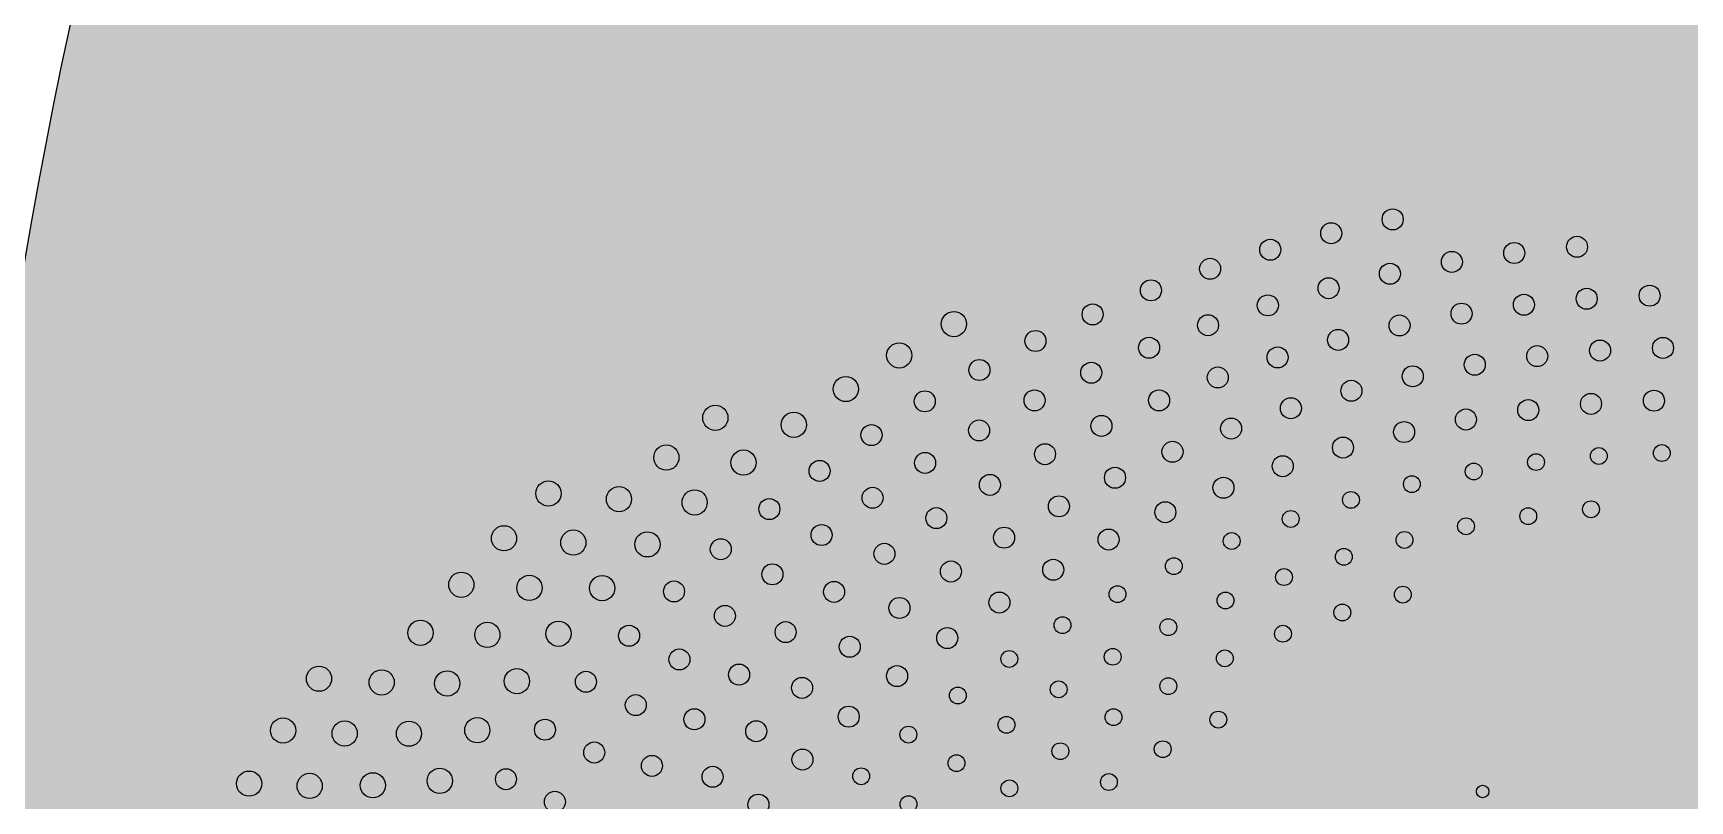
# Model space of a CAD drawing. Header units: metres. Extents: x 6 to 601, y -20 to 118.
# Drawn here: x 60.41 to 61.986, y 93.907 to 94.638 of the extents above; entities that cross this region are included whole.
import ezdxf

# ---------------------------------------------------------------- set-up
doc = ezdxf.new("R2010")
doc.units = ezdxf.units.M
doc.header["$MEASUREMENT"] = 0

# ---------------------------------------------------------------- blocks, each defined once
blk = doc.blocks.new('*U1152')
blk.add_circle((0, 0), 0.01)
blk = doc.blocks.new('*U1153')
at = {"color": 0, "linetype": 'ByBlock', "lineweight": -2, "transparency": 16777216}
for p, rotation in [((66.9041, 84.3002), 187.1433231901785), ((66.9638, 84.3061), 184.2880355079397), ((67.0237, 84.3091), 181.4327478257012), ((66.786, 84.2793), 192.8538985546557), ((66.8448, 84.2912), 189.9986108724171), ((66.7278, 84.2645), 195.7091862368945), ((66.6705, 84.2468), 198.5644739191331), ((66.6141, 84.2263), 201.4197616013719), ((66.5588, 84.203), 204.2750492836106), ((66.5048, 84.177), 207.1303369658492), ((66.4521, 84.1483), 209.9856246480878), ((66.4009, 84.1171), 212.8409123303265), ((66.3513, 84.0833), 215.6962000125654), ((66.3035, 84.0471), 218.5514876948041), ((66.2575, 84.0085), 221.4067753770429), ((66.2135, 83.9677), 224.2620630592818), ((66.1716, 83.9248), 227.1173507415207)]:
    blk.add_blockref('*U1152', p, dxfattribs=dict(at, rotation=rotation))
blk = doc.blocks.new('*U1148')
blk.add_circle((0, 0), 0.008)
blk = doc.blocks.new('*U1149')
at = {"color": 0, "linetype": 'ByBlock', "lineweight": -2, "transparency": 16777216}
for p, rotation in [((66.9115, 84.2507), 187.0821795791529), ((66.9712, 84.2565), 184.1031785231899), ((67.0312, 84.2593), 181.1241774672269), ((66.8522, 84.2417), 190.0611806351158), ((66.7934, 84.2297), 193.0401816910787), ((66.7354, 84.2147), 196.0191827470416), ((66.6781, 84.1966), 198.9981838030044), ((66.6219, 84.1756), 201.9771848589673), ((66.5669, 84.1517), 204.9561859149303), ((66.5132, 84.125), 207.9351869708935), ((66.4609, 84.0956), 210.9141880268564), ((66.4103, 84.0634), 213.8931890828192), ((66.3614, 84.0287), 216.8721901387823), ((66.3143, 83.9914), 219.8511911947452), ((66.2693, 83.9518), 222.8301922507081)]:
    blk.add_blockref('*U1148', p, dxfattribs=dict(at, rotation=rotation))
blk = doc.blocks.new('*U1137')
blk.add_circle((0, 0), 0.008)
blk = doc.blocks.new('*U1138')
at = {"color": 0, "linetype": 'ByBlock', "lineweight": -2, "transparency": 16777216}
for p, rotation in [((66.9638, 84.2058), 184.6789866662083), ((66.8449, 84.1896), 190.9068275079921), ((66.9041, 84.1993), 187.7929070871002), ((66.7863, 84.1766), 194.0207479288839), ((66.7286, 84.1605), 197.1346683497759), ((66.6717, 84.1413), 200.2485887706679), ((66.616, 84.119), 203.3625091915599), ((66.5616, 84.0937), 206.4764296124523), ((66.5087, 84.0655), 209.5903500333446), ((66.4573, 84.0345), 212.7042704542366), ((66.4077, 84.0007), 215.8181908751284), ((66.3601, 83.9643), 218.9321112960203), ((66.3144, 83.9253), 222.0460317169124)]:
    blk.add_blockref('*U1137', p, dxfattribs=dict(at, rotation=rotation))
blk = doc.blocks.new('*U1150')
blk.add_circle((0, 0), 0.008)
blk = doc.blocks.new('*U1151')
at = {"color": 0, "linetype": 'ByBlock', "lineweight": -2, "transparency": 16777216}
for p, rotation in [((66.7847, 84.1246), 194.7915953319724), ((66.7272, 84.1076), 198.0532358999159), ((66.6707, 84.0874), 201.3148764678595), ((66.6154, 84.064), 204.5765170358032), ((66.5616, 84.0375), 207.8381576037469), ((66.5094, 84.008), 211.0997981716906), ((66.4589, 83.9756), 214.3614387396343), ((66.4104, 83.9403), 217.623079307578)]:
    blk.add_blockref('*U1150', p, dxfattribs=dict(at, rotation=rotation))
blk = doc.blocks.new('*U1174')
blk.add_circle((0, 0), 0.008)
blk = doc.blocks.new('*U1175')
at = {"color": 0, "linetype": 'ByBlock', "lineweight": -2, "transparency": 16777216}
for p, rotation in [((66.6092, 84.0057), 206.28393513912), ((66.5563, 83.9775), 209.7080091167614), ((66.5051, 83.9463), 213.1320830944028)]:
    blk.add_blockref('*U1174', p, dxfattribs=dict(at, rotation=rotation))

msp = doc.modelspace()

# ---------------------------------------------------------------- hatches: boundary and pattern name
at = {"lineweight": 0, "true_color": 0xcd6928, "transparency": 33554534}
h = msp.add_hatch(color=32, dxfattribs=at)
h.dxf.hatch_style = 1
h.paths.add_polyline_path([(63.2861, 96.7086), (61.3671, 96.7086, 0.143152), (60.3331, 93.83), (60.3331, 91.1085), (63.2861, 91.108)])

# ---------------------------------------------------------------- linework, layer by layer
for points in [[(60.0331, 91.708), (60.0331, 94.1286, -0.234388), (62.5123, 98.7984), (62.454, 98.8797, 0.234515), (59.9331, 94.1286), (59.9331, 91.708)], [(60.3331, 93.83), (60.3331, 91.1086), (60.2331, 91.1086), (60.2331, 91.708), (60.2331, 93.8286, -0.221146), (62.4532, 97.9486), (62.5131, 97.8685, 0.220805), (60.3331, 93.8286)]]:
    msp.add_lwpolyline(points, format="xyb")
for centre, radius in [((61.6449, 94.4475), 0.01), ((61.7034, 94.4607), 0.01), ((61.5869, 94.4318), 0.01), ((61.8788, 94.4346), 0.01), ((61.7597, 94.4202), 0.01), ((61.8191, 94.4287), 0.01), ((61.5297, 94.4137), 0.01), ((61.7008, 94.409), 0.01), ((61.4734, 94.3932), 0.01), ((61.6424, 94.3952), 0.01), ((61.888, 94.3852), 0.01), ((61.9479, 94.3881), 0.01), ((61.4179, 94.3703), 0.01), ((61.5846, 94.3789), 0.01), ((61.7689, 94.371), 0.01), ((61.8283, 94.3795), 0.01), ((61.2859, 94.3611), 0.012), ((61.5277, 94.36), 0.01), ((61.7099, 94.3598), 0.01), ((61.3635, 94.345), 0.01), ((61.4716, 94.3386), 0.01), ((61.6515, 94.346), 0.01), ((61.9606, 94.3384), 0.01), ((61.2339, 94.3313), 0.012), ((61.5939, 94.3294), 0.01), ((61.7815, 94.3224), 0.01), ((61.8409, 94.3306), 0.01), ((61.9007, 94.3359), 0.01), ((61.3102, 94.3174), 0.01), ((61.4166, 94.3148), 0.01), ((61.537, 94.3103), 0.01), ((61.7225, 94.3114), 0.01), ((61.1831, 94.2993), 0.012), ((61.6641, 94.2976), 0.01), ((61.0589, 94.2719), 0.012), ((61.2582, 94.2876), 0.01), ((61.3626, 94.2885), 0.01), ((61.4811, 94.2885), 0.01), ((61.6065, 94.281), 0.01), ((61.1336, 94.2653), 0.012), ((61.3099, 94.2599), 0.01), ((61.4263, 94.2642), 0.01), ((61.5497, 94.2617), 0.01), ((61.2075, 94.2555), 0.01), ((61.0123, 94.2341), 0.012), ((61.0857, 94.2293), 0.012), ((61.2585, 94.229), 0.01), ((61.3726, 94.2373), 0.01), ((61.4939, 94.2396), 0.01), ((61.1581, 94.2214), 0.01), ((61.4392, 94.2149), 0.01), ((60.9001, 94.1999), 0.012), ((60.9672, 94.1945), 0.012), ((61.2085, 94.1958), 0.01), ((61.3202, 94.2081), 0.01), ((61.0392, 94.1914), 0.012), ((61.1103, 94.1851), 0.01), ((61.3858, 94.1877), 0.01), ((61.2692, 94.1765), 0.01), ((60.8578, 94.1573), 0.012), ((60.9238, 94.1532), 0.012), ((60.9943, 94.1515), 0.012), ((61.16, 94.1604), 0.01), ((61.3337, 94.1579), 0.01), ((61.0641, 94.1469), 0.01), ((61.2198, 94.1425), 0.01), ((61.1132, 94.123), 0.01), ((61.2831, 94.1257), 0.01), ((60.8172, 94.1131), 0.012), ((60.882, 94.1101), 0.012), ((60.9512, 94.1099), 0.012), ((61.0196, 94.1067), 0.01), ((61.1719, 94.1063), 0.01), ((61.2341, 94.091), 0.01), ((60.7784, 94.0674), 0.012), ((60.9097, 94.0665), 0.012), ((61.068, 94.0835), 0.01), ((60.842, 94.0654), 0.012), ((60.9768, 94.0646), 0.01), ((61.1258, 94.068), 0.01), ((61.1868, 94.0541), 0.01), ((61.0247, 94.042), 0.01), ((60.6818, 94.0237), 0.012), ((60.7414, 94.0202), 0.012), ((60.8038, 94.0192), 0.012), ((60.8701, 94.0214), 0.012), ((61.0815, 94.0276), 0.01), ((60.9358, 94.0208), 0.01), ((61.1414, 94.015), 0.01), ((60.9832, 93.9986), 0.01), ((60.6476, 93.9744), 0.012), ((60.8324, 93.9747), 0.012), ((60.8968, 93.9752), 0.01), ((61.039, 93.9851), 0.01), ((60.7062, 93.9716), 0.012), ((60.7674, 93.9714), 0.012), ((61.0978, 93.9737), 0.01), ((60.9437, 93.9535), 0.01), ((60.7967, 93.9265), 0.012), ((60.8597, 93.9281), 0.01), ((60.9986, 93.9408), 0.01), ((61.0563, 93.9304), 0.01), ((60.6153, 93.9239), 0.012), ((60.6729, 93.9217), 0.012), ((60.733, 93.9223), 0.012), ((61.789, 93.9164), 0.006), ((60.9062, 93.9066), 0.01)]:
    msp.add_circle(centre, radius)

# ---------------------------------------------------------------- block references
for name in ['*U1153', '*U1149', '*U1138', '*U1151', '*U1175']:
    msp.add_blockref(name, (-5.0717, 9.9791))

doc.saveas('drawing.dxf')
